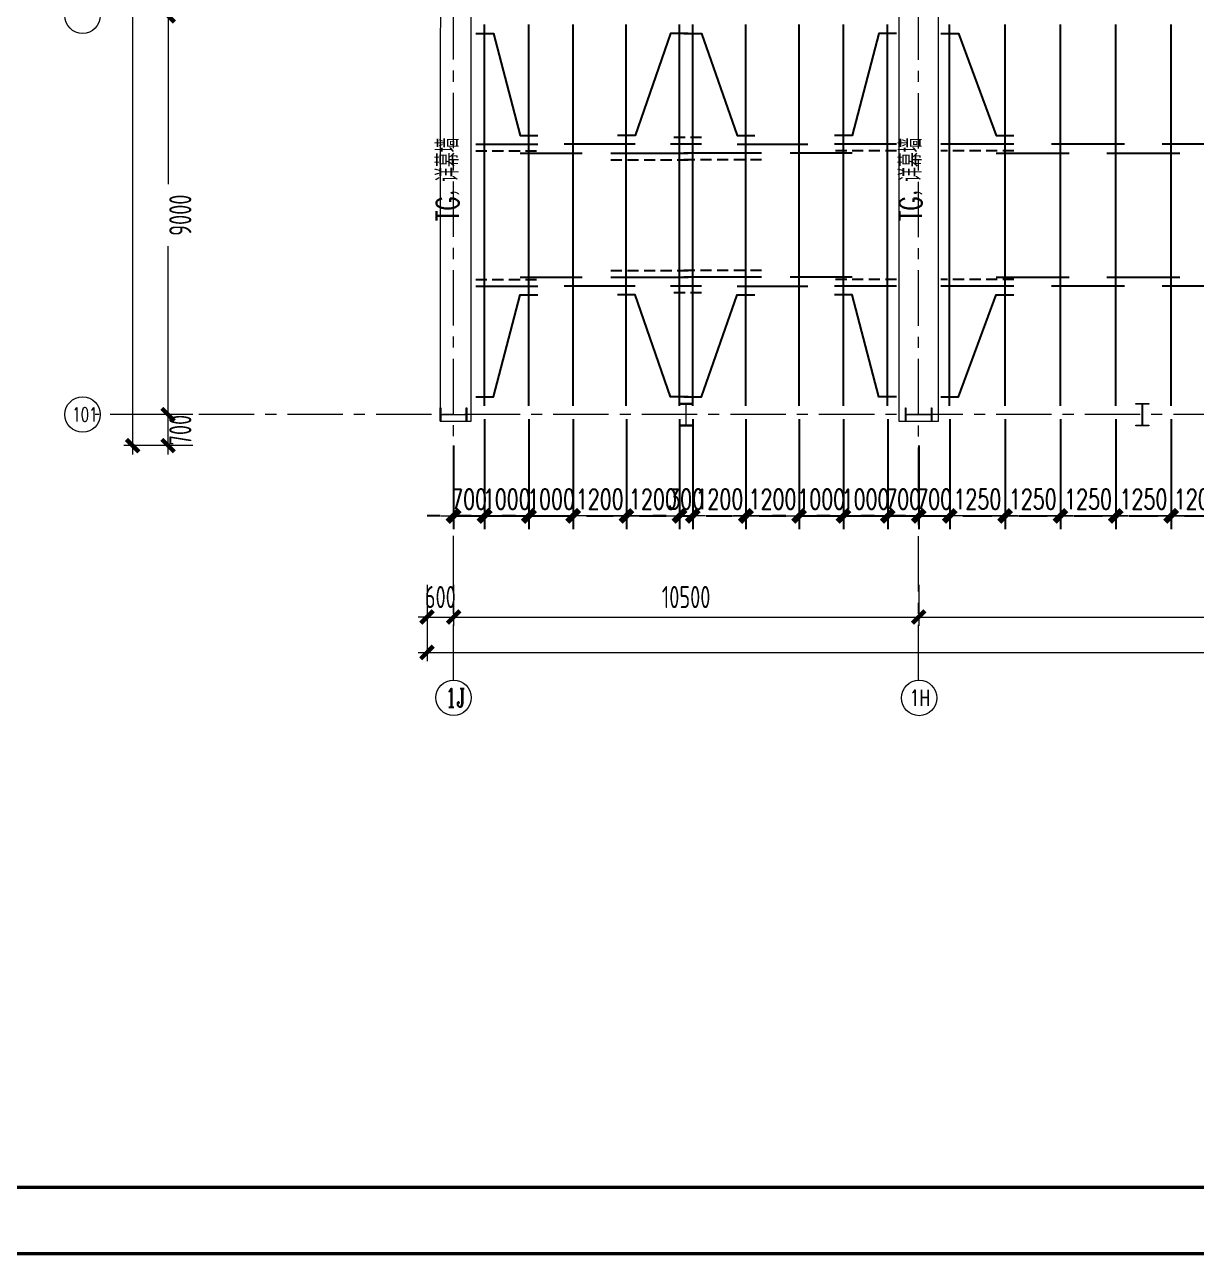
# Model space of a CAD drawing. Extents: x -1201378 to 2367219, y -619313 to 244905.
# Drawn here: x 2181457 to 2207912, y 118680 to 146452 of the extents above; entities that cross this region are included whole.
import ezdxf
from ezdxf.enums import TextEntityAlignment as Align

# ---------------------------------------------------------------- set-up
doc = ezdxf.new("R2010")
doc.units = 0
doc.header["$LTSCALE"] = 1000
doc.linetypes.add('CENTER', pattern=[2, 1.25, -0.25, 0.25, -0.25])
doc.linetypes.add('DASHED', pattern=[0.75, 0.5, -0.25])
doc.layers.get('0').update_dxf_attribs({"linetype": 'CONTINUOUS'})
doc.layers.get('Defpoints').update_dxf_attribs({"linetype": 'CONTINUOUS'})
doc.layers.add('0-cxFrame', color=155, linetype='CONTINUOUS')
doc.layers.add('S-SHAPE', color=51, linetype='CONTINUOUS')
for name, color, linetype, lineweight in [('0-cxText', 131, 'CONTINUOUS', 25), ('S-axis', 111, 'CONTINUOUS', 0), ('S-col', 2, 'CONTINUOUS', 0), ('S-dim', 81, 'CONTINUOUS', 0), ('S-dote', 5, 'CENTER', 0), ('THIN', 7, 'CONTINUOUS', 0), ('梁', 4, 'CONTINUOUS', 18)]:
    doc.layers.add(name, color=color, linetype=linetype, lineweight=lineweight)
doc.styles.add('_TCH_AXIS', font='COMPLEX', dxfattribs={"bigfont": 'GBCBIG'})
doc.styles.add('cx_tuming', font='simhei.ttf')
doc.styles.add('cx_tuqian1', font='')
doc.styles.add('SS1', font='tj-romans1.shx', dxfattribs={"width": 0.7, "bigfont": 'tj-hztxt1.shx'})
doc.styles.add('TSSD_Dimension', font='tssdeng.shx', dxfattribs={"width": 0.7, "bigfont": 'hztxt.shx'})
doc.styles.add('TSSD_Rein', font='tj-romans1.shx', dxfattribs={"width": 0.7, "bigfont": 'tj-hztxt.shx'})
doc.styles.add('黑体', font='simhei.ttf', dxfattribs={"width": 0.8})
doc.styles.get('cx_tuqian1').set_extended_font_data('SimSun')
doc.dimstyles.new('S-150-ARCHI', dxfattribs={"dimscale": 150, "dimtxt": 3, "dimasz": 2, "dimexe": 2, "dimexo": 2, "dimgap": 1, "dimtad": 1, "dimdec": 0, "dimzin": 0, "dimdsep": 46, "dimtxsty": 'SS1', "dimblk1": 'TT', "dimblk2": 'TT', "dimsah": 1, "dimcen": 1, "dimclrd": 256, "dimclre": 256, "dimclrt": 256, "dimadec": 0, "dimazin": 0, "dimtfac": 1, "dimtdec": 0, "dimtix": 1, "dimtmove": 2, "dimatfit": 0, "dimldrblk": 'TT', "dimfxl": 2, "dimtolj": 1, "dimtzin": 0, "dimarcsym": 0})
doc.dimstyles.new('TSSD_200_200', dxfattribs={"dimtxt": 500, "dimasz": 200, "dimexe": 200, "dimexo": 500, "dimgap": 200, "dimtad": 1, "dimdec": 0, "dimzin": 0, "dimdsep": 46, "dimtxsty": 'TSSD_Dimension', "dimblk": 'ARCHTICK', "dimcen": 0, "dimdle": 200, "dimclrt": 7, "dimadec": 0, "dimazin": 0, "dimtfac": 1, "dimtdec": 0, "dimtix": 1, "dimtmove": 2, "dimatfit": 3, "dimfxl": 1, "dimtolj": 1, "dimtzin": 0, "dimarcsym": 0})

# ---------------------------------------------------------------- blocks, each defined once
blk = doc.blocks.new('TK22.A0 L(Dragon)')
at = {"layer": '0-cxFrame', "color": 7, "const_width": 0.5}
blk.add_lwpolyline([(0, 0), (-1486, 0), (-1486, 841), (0, 841)], close=True, dxfattribs=at)
at = {"layer": '0-cxFrame', "const_width": 0.5}
blk.add_lwpolyline([(-80, 10), (-1466, 10), (-1466, 831), (-80, 831)], close=True, dxfattribs=at)
at = {"style": '黑体', "flags": 4}
blk.add_attdef('图幅', text='', height=3.3, dxfattribs=at).set_placement((-40, 3), align=Align.RIGHT)
at = {"layer": '0-cxText', "flags": 4}
for tag, height, style, p in [('建设单位', 3.5, 'cx_tuming', (-45, 240)), ('项目名称', 3.5, 'cx_tuming', (-45, 210)), ('子项名称', 3.5, 'cx_tuming', (-45, 180)), ('工程编号', 3.3, 'cx_tuqian1', (-35, 165)), ('图名1', 3.5, 'cx_tuming', (-45, 87)), ('图名2', 3.5, 'cx_tuming', (-45, 79)), ('图名3', 3.5, 'cx_tuming', (-45, 71)), ('出图日期', 3.3, 'cx_tuqian1', (-39, 60)), ('专业', 3.3, 'cx_tuqian1', (-55, 52)), ('图号', 3.3, 'cx_tuqian1', (-55, 44)), ('版次', 3.3, 'cx_tuqian1', (-20, 44))]:
    blk.add_attdef(tag, text='', height=height, dxfattribs=dict(at, style=style)).set_placement(p, align=Align.MIDDLE)
at = {"layer": 'Defpoints', "color": 6, "flags": 4}
for tag, height, style, p in [('tufu', 3.3, '黑体', (-12, 12)), ('dwfname', 4, 'cx_tuqian1', (-80, 3))]:
    blk.add_attdef(tag, text='', height=height, dxfattribs=dict(at, style=style)).set_placement(p, align=Align.RIGHT)
blk = doc.blocks.new('_FZH')
at = {"layer": 'S-col'}
blk.add_lwpolyline([(-0.375, -0.188), (-0.375, 0.187), (-0.36, 0.187), (-0.36, 0.005), (0.36, 0.005), (0.36, 0.187), (0.375, 0.187), (0.375, -0.188), (0.36, -0.188), (0.36, -0.005), (-0.36, -0.005), (-0.36, -0.188)], close=True, dxfattribs=at)
blk = doc.blocks.new('w4234324')
at = {"layer": 'S-col', "xscale": 800.0000000000005, "yscale": 800.0000000000005, "zscale": 800.0000000000005}
for p in [(-253954, 741820), (-243454, 741820)]:
    blk.add_blockref('_FZH', p, dxfattribs=at)
blk = doc.blocks.new('_ArchTick')
at = {"color": 0, "linetype": 'ByBlock', "const_width": 0.5}
blk.add_lwpolyline([(-0.71, -0.71), (0.71, 0.71)], dxfattribs=at)
blk = doc.blocks.new('*D2981')
at = {"layer": 'Defpoints', "color": 0, "transparency": 16777216}
for p in [(-215303, 25027), (-214244, 25027), (-214244, 24327)]:
    blk.add_point(p, dxfattribs=at)
at = {"layer": 'S-axis', "color": 0, "lineweight": -2, "transparency": 16777216}
for p, q in [((-214744, 25027), (-215503, 25027)), ((-215303, 24127), (-215303, 25227)), ((-214744, 24327), (-215503, 24327))]:
    blk.add_line(p, q, dxfattribs=at)
at = {"layer": 'S-axis', "color": 0, "lineweight": -2, "transparency": 16777216, "xscale": 200, "yscale": 200, "zscale": 200}
for p, rotation in [((-215303, 25027), 90), ((-215303, 24327), 270)]:
    blk.add_blockref('_ArchTick', p, dxfattribs=dict(at, rotation=rotation))
at = {"layer": 'S-axis', "color": 7, "transparency": 16777216, "insert": (-215028, 24677), "char_height": 500, "attachment_point": 5, "rotation": 90, "style": 'TSSD_Dimension'}
blk.add_mtext('\\A1;700', dxfattribs=at)
blk = doc.blocks.new('*D2982')
at = {"layer": 'Defpoints', "color": 0, "transparency": 16777216}
for p in [(-215303, 34027), (-214244, 34027), (-214244, 25027)]:
    blk.add_point(p, dxfattribs=at)
at = {"layer": 'S-axis', "color": 0, "lineweight": -2, "transparency": 16777216}
for p, q in [((-215303, 34227), (-215303, 30225)), ((-214744, 34027), (-215503, 34027)), ((-215303, 24827), (-215303, 28829)), ((-214744, 25027), (-215503, 25027))]:
    blk.add_line(p, q, dxfattribs=at)
at = {"layer": 'S-axis', "color": 0, "lineweight": -2, "transparency": 16777216, "xscale": 200, "yscale": 200, "zscale": 200}
for p, rotation in [((-215303, 34027), 90), ((-215303, 25027), 270)]:
    blk.add_blockref('_ArchTick', p, dxfattribs=dict(at, rotation=rotation))
at = {"layer": 'S-axis', "color": 7, "transparency": 16777216, "insert": (-215028, 29527), "char_height": 500, "attachment_point": 5, "rotation": 90, "style": 'TSSD_Dimension'}
blk.add_mtext('\\A1;9000', dxfattribs=at)
blk = doc.blocks.new('*D3020')
at = {"layer": 'Defpoints', "color": 0, "transparency": 16777216}
for p in [(-216103, 115727), (-214344, 115727), (-214344, 24327)]:
    blk.add_point(p, dxfattribs=at)
at = {"layer": 'S-axis', "color": 0, "lineweight": -2, "transparency": 16777216}
for p, q in [((-216103, 115927), (-216103, 70833)), ((-214844, 115727), (-216303, 115727)), ((-216103, 24127), (-216103, 69221)), ((-214844, 24327), (-216303, 24327))]:
    blk.add_line(p, q, dxfattribs=at)
at = {"layer": 'S-axis', "color": 0, "lineweight": -2, "transparency": 16777216, "xscale": 200, "yscale": 200, "zscale": 200}
for p, rotation in [((-216103, 115727), 90), ((-216103, 24327), 270)]:
    blk.add_blockref('_ArchTick', p, dxfattribs=dict(at, rotation=rotation))
at = {"layer": 'S-axis', "color": 7, "transparency": 16777216, "insert": (-215828, 70027), "char_height": 500, "attachment_point": 5, "rotation": 90, "style": 'TSSD_Dimension'}
blk.add_mtext('\\A1;91400', dxfattribs=at)
blk = doc.blocks.new('*D3022')
at = {"layer": 'Defpoints', "color": 0, "transparency": 16777216}
for p in [(-209458, 21687), (-208858, 21687), (-208858, 20460)]:
    blk.add_point(p, dxfattribs=at)
at = {"layer": 'S-axis', "color": 0, "lineweight": -2, "transparency": 16777216}
for p, q in [((-209458, 21187), (-209458, 20260)), ((-208858, 21187), (-208858, 20260)), ((-209458, 20460), (-209658, 20460)), ((-209458, 20460), (-208858, 20460)), ((-208858, 20460), (-208658, 20460))]:
    blk.add_line(p, q, dxfattribs=at)
at = {"layer": 'S-axis', "color": 0, "lineweight": -2, "transparency": 16777216, "xscale": 200, "yscale": 200, "zscale": 200}
blk.add_blockref('_ArchTick', (-209458, 20460), dxfattribs=at)
at = {"layer": 'S-axis', "color": 0, "lineweight": -2, "transparency": 16777216, "xscale": 200, "yscale": 200, "zscale": 200, "rotation": 180}
blk.add_blockref('_ArchTick', (-208858, 20460), dxfattribs=at)
at = {"layer": 'S-axis', "color": 7, "transparency": 16777216, "insert": (-209158, 20910), "char_height": 500, "attachment_point": 5, "style": 'TSSD_Dimension'}
blk.add_mtext('\\A1;600', dxfattribs=at)
blk = doc.blocks.new('*D3023')
at = {"layer": 'Defpoints', "color": 0, "transparency": 16777216}
for p in [(-208858, 21687), (-198358, 21687), (-198358, 20460)]:
    blk.add_point(p, dxfattribs=at)
at = {"layer": 'S-axis', "color": 0, "lineweight": -2, "transparency": 16777216}
for p, q in [((-208858, 21187), (-208858, 20260)), ((-198358, 21187), (-198358, 20260)), ((-209058, 20460), (-198158, 20460))]:
    blk.add_line(p, q, dxfattribs=at)
at = {"layer": 'S-axis', "color": 0, "lineweight": -2, "transparency": 16777216, "xscale": 200, "yscale": 200, "zscale": 200, "rotation": 180}
blk.add_blockref('_ArchTick', (-208858, 20460), dxfattribs=at)
at = {"layer": 'S-axis', "color": 0, "lineweight": -2, "transparency": 16777216, "xscale": 200, "yscale": 200, "zscale": 200}
blk.add_blockref('_ArchTick', (-198358, 20460), dxfattribs=at)
at = {"layer": 'S-axis', "color": 7, "transparency": 16777216, "insert": (-203608, 20910), "char_height": 500, "attachment_point": 5, "style": 'TSSD_Dimension'}
blk.add_mtext('\\A1;10500', dxfattribs=at)
blk = doc.blocks.new('*D3024')
at = {"layer": 'Defpoints', "color": 0, "transparency": 16777216}
for p in [(-198358, 21687), (-181858, 21687), (-181858, 20460)]:
    blk.add_point(p, dxfattribs=at)
at = {"layer": 'S-axis', "color": 0, "lineweight": -2, "transparency": 16777216}
for p, q in [((-198358, 21187), (-198358, 20260)), ((-181858, 21187), (-181858, 20260)), ((-198558, 20460), (-181658, 20460))]:
    blk.add_line(p, q, dxfattribs=at)
at = {"layer": 'S-axis', "color": 0, "lineweight": -2, "transparency": 16777216, "xscale": 200, "yscale": 200, "zscale": 200, "rotation": 180}
blk.add_blockref('_ArchTick', (-198358, 20460), dxfattribs=at)
at = {"layer": 'S-axis', "color": 0, "lineweight": -2, "transparency": 16777216, "xscale": 200, "yscale": 200, "zscale": 200}
blk.add_blockref('_ArchTick', (-181858, 20460), dxfattribs=at)
at = {"layer": 'S-axis', "color": 7, "transparency": 16777216, "insert": (-190108, 20910), "char_height": 500, "attachment_point": 5, "style": 'TSSD_Dimension'}
blk.add_mtext('\\A1;16500', dxfattribs=at)
blk = doc.blocks.new('*D3034')
at = {"layer": 'Defpoints', "color": 0, "transparency": 16777216}
for p in [(-209458, 21587), (-82958, 21587), (-82958, 19660)]:
    blk.add_point(p, dxfattribs=at)
at = {"layer": 'S-axis', "color": 0, "lineweight": -2, "transparency": 16777216}
for p, q in [((-209458, 21087), (-209458, 19460)), ((-82958, 21087), (-82958, 19460)), ((-209658, 19660), (-82758, 19660))]:
    blk.add_line(p, q, dxfattribs=at)
at = {"layer": 'S-axis', "color": 0, "lineweight": -2, "transparency": 16777216, "xscale": 200, "yscale": 200, "zscale": 200, "rotation": 180}
blk.add_blockref('_ArchTick', (-209458, 19660), dxfattribs=at)
at = {"layer": 'S-axis', "color": 0, "lineweight": -2, "transparency": 16777216, "xscale": 200, "yscale": 200, "zscale": 200}
blk.add_blockref('_ArchTick', (-82958, 19660), dxfattribs=at)
at = {"layer": 'S-axis', "color": 7, "transparency": 16777216, "insert": (-146208, 20110), "char_height": 500, "attachment_point": 5, "style": 'TSSD_Dimension'}
blk.add_mtext('\\A1;126500', dxfattribs=at)
blk = doc.blocks.new('TT')
blk.add_line((-0.969, 0), (0.969, 0))
at = {"const_width": 0.45}
blk.add_lwpolyline([(-0.442, -0.442), (0.442, 0.442)], dxfattribs=at)
blk = doc.blocks.new('*D3810')
at = {"layer": 'Defpoints', "color": 0, "transparency": 16777216}
for p in [(2191842, 137852), (2191142, 137252), (2191842, 135366)]:
    blk.add_point(p, dxfattribs=at)
at = {"layer": 'S-dim', "lineweight": -2, "transparency": 16777216}
for p, q in [((2191842, 137552), (2191842, 135066)), ((2191142, 136952), (2191142, 135066)), ((2190842, 135366), (2190542, 135366)), ((2191142, 135366), (2191842, 135366)), ((2192142, 135366), (2192442, 135366))]:
    blk.add_line(p, q, dxfattribs=at)
at = {"layer": 'S-dim', "lineweight": -2, "transparency": 16777216, "xscale": 300, "yscale": 300, "zscale": 300}
blk.add_blockref('TT', (2191142, 135366), dxfattribs=at)
at = {"layer": 'S-dim', "lineweight": -2, "transparency": 16777216, "xscale": 300, "yscale": 300, "zscale": 300, "rotation": 180}
blk.add_blockref('TT', (2191842, 135366), dxfattribs=at)
at = {"layer": 'S-dim', "transparency": 16777216, "insert": (2191492, 135741), "char_height": 450, "attachment_point": 5, "style": 'SS1'}
blk.add_mtext('\\A1;700', dxfattribs=at)
blk = doc.blocks.new('*D3811')
at = {"layer": 'Defpoints', "color": 0, "transparency": 16777216}
for p in [(2191842, 137852), (2192842, 137852), (2192842, 135366)]:
    blk.add_point(p, dxfattribs=at)
at = {"layer": 'S-dim', "lineweight": -2, "transparency": 16777216}
for p, q in [((2191842, 137552), (2191842, 135066)), ((2192842, 137552), (2192842, 135066)), ((2191542, 135366), (2191242, 135366)), ((2191842, 135366), (2192842, 135366)), ((2193142, 135366), (2193442, 135366))]:
    blk.add_line(p, q, dxfattribs=at)
at = {"layer": 'S-dim', "lineweight": -2, "transparency": 16777216, "xscale": 300, "yscale": 300, "zscale": 300}
blk.add_blockref('TT', (2191842, 135366), dxfattribs=at)
at = {"layer": 'S-dim', "lineweight": -2, "transparency": 16777216, "xscale": 300, "yscale": 300, "zscale": 300, "rotation": 180}
blk.add_blockref('TT', (2192842, 135366), dxfattribs=at)
at = {"layer": 'S-dim', "transparency": 16777216, "insert": (2192342, 135741), "char_height": 450, "attachment_point": 5, "style": 'SS1'}
blk.add_mtext('\\A1;1000', dxfattribs=at)
blk = doc.blocks.new('*D3812')
at = {"layer": 'Defpoints', "color": 0, "transparency": 16777216}
for p in [(2192842, 137852), (2193842, 137852), (2193842, 135366)]:
    blk.add_point(p, dxfattribs=at)
at = {"layer": 'S-dim', "lineweight": -2, "transparency": 16777216}
for p, q in [((2192842, 137552), (2192842, 135066)), ((2193842, 137552), (2193842, 135066)), ((2192542, 135366), (2192242, 135366)), ((2192842, 135366), (2193842, 135366)), ((2194142, 135366), (2194442, 135366))]:
    blk.add_line(p, q, dxfattribs=at)
at = {"layer": 'S-dim', "lineweight": -2, "transparency": 16777216, "xscale": 300, "yscale": 300, "zscale": 300}
blk.add_blockref('TT', (2192842, 135366), dxfattribs=at)
at = {"layer": 'S-dim', "lineweight": -2, "transparency": 16777216, "xscale": 300, "yscale": 300, "zscale": 300, "rotation": 180}
blk.add_blockref('TT', (2193842, 135366), dxfattribs=at)
at = {"layer": 'S-dim', "transparency": 16777216, "insert": (2193342, 135741), "char_height": 450, "attachment_point": 5, "style": 'SS1'}
blk.add_mtext('\\A1;1000', dxfattribs=at)
blk = doc.blocks.new('*D3813')
at = {"layer": 'Defpoints', "color": 0, "transparency": 16777216}
for p in [(2193842, 137852), (2195042, 137852), (2195042, 135366)]:
    blk.add_point(p, dxfattribs=at)
at = {"layer": 'S-dim', "lineweight": -2, "transparency": 16777216}
for p, q in [((2193842, 137552), (2193842, 135066)), ((2195042, 137552), (2195042, 135066)), ((2194142, 135366), (2194742, 135366))]:
    blk.add_line(p, q, dxfattribs=at)
at = {"layer": 'S-dim', "lineweight": -2, "transparency": 16777216, "xscale": 300, "yscale": 300, "zscale": 300, "rotation": 180}
blk.add_blockref('TT', (2193842, 135366), dxfattribs=at)
at = {"layer": 'S-dim', "lineweight": -2, "transparency": 16777216, "xscale": 300, "yscale": 300, "zscale": 300}
blk.add_blockref('TT', (2195042, 135366), dxfattribs=at)
at = {"layer": 'S-dim', "transparency": 16777216, "insert": (2194442, 135741), "char_height": 450, "attachment_point": 5, "style": 'SS1'}
blk.add_mtext('\\A1;1200', dxfattribs=at)
blk = doc.blocks.new('*D3814')
at = {"layer": 'Defpoints', "color": 0, "transparency": 16777216}
for p in [(2195042, 137852), (2196242, 137852), (2196242, 135366)]:
    blk.add_point(p, dxfattribs=at)
at = {"layer": 'S-dim', "lineweight": -2, "transparency": 16777216}
for p, q in [((2195042, 137552), (2195042, 135066)), ((2196242, 137552), (2196242, 135066)), ((2195342, 135366), (2195942, 135366))]:
    blk.add_line(p, q, dxfattribs=at)
at = {"layer": 'S-dim', "lineweight": -2, "transparency": 16777216, "xscale": 300, "yscale": 300, "zscale": 300, "rotation": 180}
blk.add_blockref('TT', (2195042, 135366), dxfattribs=at)
at = {"layer": 'S-dim', "lineweight": -2, "transparency": 16777216, "xscale": 300, "yscale": 300, "zscale": 300}
blk.add_blockref('TT', (2196242, 135366), dxfattribs=at)
at = {"layer": 'S-dim', "transparency": 16777216, "insert": (2195642, 135741), "char_height": 450, "attachment_point": 5, "style": 'SS1'}
blk.add_mtext('\\A1;1200', dxfattribs=at)
blk = doc.blocks.new('*D3815')
at = {"layer": 'Defpoints', "color": 0, "transparency": 16777216}
for p in [(2196242, 137852), (2196542, 137852), (2196542, 135366)]:
    blk.add_point(p, dxfattribs=at)
at = {"layer": 'S-dim', "lineweight": -2, "transparency": 16777216}
for p, q in [((2196242, 137552), (2196242, 135066)), ((2196542, 137552), (2196542, 135066)), ((2195942, 135366), (2195642, 135366)), ((2196242, 135366), (2196542, 135366)), ((2196842, 135366), (2197142, 135366))]:
    blk.add_line(p, q, dxfattribs=at)
at = {"layer": 'S-dim', "lineweight": -2, "transparency": 16777216, "xscale": 300, "yscale": 300, "zscale": 300}
blk.add_blockref('TT', (2196242, 135366), dxfattribs=at)
at = {"layer": 'S-dim', "lineweight": -2, "transparency": 16777216, "xscale": 300, "yscale": 300, "zscale": 300, "rotation": 180}
blk.add_blockref('TT', (2196542, 135366), dxfattribs=at)
at = {"layer": 'S-dim', "transparency": 16777216, "insert": (2196392, 135741), "char_height": 450, "attachment_point": 5, "style": 'SS1'}
blk.add_mtext('\\A1;300', dxfattribs=at)
blk = doc.blocks.new('*D3816')
at = {"layer": 'Defpoints', "color": 0, "transparency": 16777216}
for p in [(2196542, 137852), (2197742, 137852), (2197742, 135366)]:
    blk.add_point(p, dxfattribs=at)
at = {"layer": 'S-dim', "lineweight": -2, "transparency": 16777216}
for p, q in [((2196542, 137552), (2196542, 135066)), ((2197742, 137552), (2197742, 135066)), ((2196842, 135366), (2197442, 135366))]:
    blk.add_line(p, q, dxfattribs=at)
at = {"layer": 'S-dim', "lineweight": -2, "transparency": 16777216, "xscale": 300, "yscale": 300, "zscale": 300, "rotation": 180}
blk.add_blockref('TT', (2196542, 135366), dxfattribs=at)
at = {"layer": 'S-dim', "lineweight": -2, "transparency": 16777216, "xscale": 300, "yscale": 300, "zscale": 300}
blk.add_blockref('TT', (2197742, 135366), dxfattribs=at)
at = {"layer": 'S-dim', "transparency": 16777216, "insert": (2197142, 135741), "char_height": 450, "attachment_point": 5, "style": 'SS1'}
blk.add_mtext('\\A1;1200', dxfattribs=at)
blk = doc.blocks.new('*D3817')
at = {"layer": 'Defpoints', "color": 0, "transparency": 16777216}
for p in [(2197742, 137852), (2198942, 137852), (2198942, 135366)]:
    blk.add_point(p, dxfattribs=at)
at = {"layer": 'S-dim', "lineweight": -2, "transparency": 16777216}
for p, q in [((2197742, 137552), (2197742, 135066)), ((2198942, 137552), (2198942, 135066)), ((2198042, 135366), (2198642, 135366))]:
    blk.add_line(p, q, dxfattribs=at)
at = {"layer": 'S-dim', "lineweight": -2, "transparency": 16777216, "xscale": 300, "yscale": 300, "zscale": 300, "rotation": 180}
blk.add_blockref('TT', (2197742, 135366), dxfattribs=at)
at = {"layer": 'S-dim', "lineweight": -2, "transparency": 16777216, "xscale": 300, "yscale": 300, "zscale": 300}
blk.add_blockref('TT', (2198942, 135366), dxfattribs=at)
at = {"layer": 'S-dim', "transparency": 16777216, "insert": (2198342, 135741), "char_height": 450, "attachment_point": 5, "style": 'SS1'}
blk.add_mtext('\\A1;1200', dxfattribs=at)
blk = doc.blocks.new('*D3818')
at = {"layer": 'Defpoints', "color": 0, "transparency": 16777216}
for p in [(2198942, 137852), (2199942, 137852), (2199942, 135366)]:
    blk.add_point(p, dxfattribs=at)
at = {"layer": 'S-dim', "lineweight": -2, "transparency": 16777216}
for p, q in [((2198942, 137552), (2198942, 135066)), ((2199942, 137552), (2199942, 135066)), ((2198642, 135366), (2198342, 135366)), ((2198942, 135366), (2199942, 135366)), ((2200242, 135366), (2200542, 135366))]:
    blk.add_line(p, q, dxfattribs=at)
at = {"layer": 'S-dim', "lineweight": -2, "transparency": 16777216, "xscale": 300, "yscale": 300, "zscale": 300}
blk.add_blockref('TT', (2198942, 135366), dxfattribs=at)
at = {"layer": 'S-dim', "lineweight": -2, "transparency": 16777216, "xscale": 300, "yscale": 300, "zscale": 300, "rotation": 180}
blk.add_blockref('TT', (2199942, 135366), dxfattribs=at)
at = {"layer": 'S-dim', "transparency": 16777216, "insert": (2199442, 135741), "char_height": 450, "attachment_point": 5, "style": 'SS1'}
blk.add_mtext('\\A1;1000', dxfattribs=at)
blk = doc.blocks.new('*D3819')
at = {"layer": 'Defpoints', "color": 0, "transparency": 16777216}
for p in [(2199942, 137852), (2200942, 137852), (2200942, 135366)]:
    blk.add_point(p, dxfattribs=at)
at = {"layer": 'S-dim', "lineweight": -2, "transparency": 16777216}
for p, q in [((2199942, 137552), (2199942, 135066)), ((2200942, 137552), (2200942, 135066)), ((2199642, 135366), (2199342, 135366)), ((2199942, 135366), (2200942, 135366)), ((2201242, 135366), (2201542, 135366))]:
    blk.add_line(p, q, dxfattribs=at)
at = {"layer": 'S-dim', "lineweight": -2, "transparency": 16777216, "xscale": 300, "yscale": 300, "zscale": 300}
blk.add_blockref('TT', (2199942, 135366), dxfattribs=at)
at = {"layer": 'S-dim', "lineweight": -2, "transparency": 16777216, "xscale": 300, "yscale": 300, "zscale": 300, "rotation": 180}
blk.add_blockref('TT', (2200942, 135366), dxfattribs=at)
at = {"layer": 'S-dim', "transparency": 16777216, "insert": (2200442, 135741), "char_height": 450, "attachment_point": 5, "style": 'SS1'}
blk.add_mtext('\\A1;1000', dxfattribs=at)
blk = doc.blocks.new('*D3820')
at = {"layer": 'Defpoints', "color": 0, "transparency": 16777216}
for p in [(2200942, 137852), (2201642, 137252), (2201642, 135366)]:
    blk.add_point(p, dxfattribs=at)
at = {"layer": 'S-dim', "lineweight": -2, "transparency": 16777216}
for p, q in [((2200942, 137552), (2200942, 135066)), ((2201642, 136952), (2201642, 135066)), ((2200642, 135366), (2200342, 135366)), ((2200942, 135366), (2201642, 135366)), ((2201942, 135366), (2202242, 135366))]:
    blk.add_line(p, q, dxfattribs=at)
at = {"layer": 'S-dim', "lineweight": -2, "transparency": 16777216, "xscale": 300, "yscale": 300, "zscale": 300}
blk.add_blockref('TT', (2200942, 135366), dxfattribs=at)
at = {"layer": 'S-dim', "lineweight": -2, "transparency": 16777216, "xscale": 300, "yscale": 300, "zscale": 300, "rotation": 180}
blk.add_blockref('TT', (2201642, 135366), dxfattribs=at)
at = {"layer": 'S-dim', "transparency": 16777216, "insert": (2201292, 135741), "char_height": 450, "attachment_point": 5, "style": 'SS1'}
blk.add_mtext('\\A1;700', dxfattribs=at)
blk = doc.blocks.new('*D5349')
at = {"layer": 'Defpoints', "color": 0, "transparency": 16777216}
for p in [(2202342, 137852), (2201642, 137252), (2202342, 135366)]:
    blk.add_point(p, dxfattribs=at)
at = {"layer": 'S-dim', "lineweight": -2, "transparency": 16777216}
for p, q in [((2202342, 137552), (2202342, 135066)), ((2201642, 136952), (2201642, 135066)), ((2201342, 135366), (2201042, 135366)), ((2201642, 135366), (2202342, 135366)), ((2202642, 135366), (2202942, 135366))]:
    blk.add_line(p, q, dxfattribs=at)
at = {"layer": 'S-dim', "lineweight": -2, "transparency": 16777216, "xscale": 300, "yscale": 300, "zscale": 300}
blk.add_blockref('TT', (2201642, 135366), dxfattribs=at)
at = {"layer": 'S-dim', "lineweight": -2, "transparency": 16777216, "xscale": 300, "yscale": 300, "zscale": 300, "rotation": 180}
blk.add_blockref('TT', (2202342, 135366), dxfattribs=at)
at = {"layer": 'S-dim', "transparency": 16777216, "insert": (2201992, 135741), "char_height": 450, "attachment_point": 5, "style": 'SS1'}
blk.add_mtext('\\A1;700', dxfattribs=at)
blk = doc.blocks.new('*D5350')
at = {"layer": 'Defpoints', "color": 0, "transparency": 16777216}
for p in [(2202342, 137852), (2203592, 137852), (2203592, 135366)]:
    blk.add_point(p, dxfattribs=at)
at = {"layer": 'S-dim', "lineweight": -2, "transparency": 16777216}
for p, q in [((2202342, 137552), (2202342, 135066)), ((2203592, 137552), (2203592, 135066)), ((2202642, 135366), (2203292, 135366))]:
    blk.add_line(p, q, dxfattribs=at)
at = {"layer": 'S-dim', "lineweight": -2, "transparency": 16777216, "xscale": 300, "yscale": 300, "zscale": 300, "rotation": 180}
blk.add_blockref('TT', (2202342, 135366), dxfattribs=at)
at = {"layer": 'S-dim', "lineweight": -2, "transparency": 16777216, "xscale": 300, "yscale": 300, "zscale": 300}
blk.add_blockref('TT', (2203592, 135366), dxfattribs=at)
at = {"layer": 'S-dim', "transparency": 16777216, "insert": (2202967, 135741), "char_height": 450, "attachment_point": 5, "style": 'SS1'}
blk.add_mtext('\\A1;1250', dxfattribs=at)
blk = doc.blocks.new('*D5351')
at = {"layer": 'Defpoints', "color": 0, "transparency": 16777216}
for p in [(2203592, 137852), (2204842, 137852), (2204842, 135366)]:
    blk.add_point(p, dxfattribs=at)
at = {"layer": 'S-dim', "lineweight": -2, "transparency": 16777216}
for p, q in [((2203592, 137552), (2203592, 135066)), ((2204842, 137552), (2204842, 135066)), ((2203892, 135366), (2204542, 135366))]:
    blk.add_line(p, q, dxfattribs=at)
at = {"layer": 'S-dim', "lineweight": -2, "transparency": 16777216, "xscale": 300, "yscale": 300, "zscale": 300, "rotation": 180}
blk.add_blockref('TT', (2203592, 135366), dxfattribs=at)
at = {"layer": 'S-dim', "lineweight": -2, "transparency": 16777216, "xscale": 300, "yscale": 300, "zscale": 300}
blk.add_blockref('TT', (2204842, 135366), dxfattribs=at)
at = {"layer": 'S-dim', "transparency": 16777216, "insert": (2204217, 135741), "char_height": 450, "attachment_point": 5, "style": 'SS1'}
blk.add_mtext('\\A1;1250', dxfattribs=at)
blk = doc.blocks.new('*D5352')
at = {"layer": 'Defpoints', "color": 0, "transparency": 16777216}
for p in [(2204842, 137852), (2206092, 137852), (2206092, 135366)]:
    blk.add_point(p, dxfattribs=at)
at = {"layer": 'S-dim', "lineweight": -2, "transparency": 16777216}
for p, q in [((2204842, 137552), (2204842, 135066)), ((2206092, 137552), (2206092, 135066)), ((2205142, 135366), (2205792, 135366))]:
    blk.add_line(p, q, dxfattribs=at)
at = {"layer": 'S-dim', "lineweight": -2, "transparency": 16777216, "xscale": 300, "yscale": 300, "zscale": 300, "rotation": 180}
blk.add_blockref('TT', (2204842, 135366), dxfattribs=at)
at = {"layer": 'S-dim', "lineweight": -2, "transparency": 16777216, "xscale": 300, "yscale": 300, "zscale": 300}
blk.add_blockref('TT', (2206092, 135366), dxfattribs=at)
at = {"layer": 'S-dim', "transparency": 16777216, "insert": (2205467, 135741), "char_height": 450, "attachment_point": 5, "style": 'SS1'}
blk.add_mtext('\\A1;1250', dxfattribs=at)
blk = doc.blocks.new('*D5353')
at = {"layer": 'Defpoints', "color": 0, "transparency": 16777216}
for p in [(2206092, 137852), (2207342, 137852), (2207342, 135366)]:
    blk.add_point(p, dxfattribs=at)
at = {"layer": 'S-dim', "lineweight": -2, "transparency": 16777216}
for p, q in [((2206092, 137552), (2206092, 135066)), ((2207342, 137552), (2207342, 135066)), ((2206392, 135366), (2207042, 135366))]:
    blk.add_line(p, q, dxfattribs=at)
at = {"layer": 'S-dim', "lineweight": -2, "transparency": 16777216, "xscale": 300, "yscale": 300, "zscale": 300, "rotation": 180}
blk.add_blockref('TT', (2206092, 135366), dxfattribs=at)
at = {"layer": 'S-dim', "lineweight": -2, "transparency": 16777216, "xscale": 300, "yscale": 300, "zscale": 300}
blk.add_blockref('TT', (2207342, 135366), dxfattribs=at)
at = {"layer": 'S-dim', "transparency": 16777216, "insert": (2206717, 135741), "char_height": 450, "attachment_point": 5, "style": 'SS1'}
blk.add_mtext('\\A1;1250', dxfattribs=at)
blk = doc.blocks.new('*D5354')
at = {"layer": 'Defpoints', "color": 0, "transparency": 16777216}
for p in [(2207342, 137852), (2208542, 137852), (2208542, 135366)]:
    blk.add_point(p, dxfattribs=at)
at = {"layer": 'S-dim', "lineweight": -2, "transparency": 16777216}
for p, q in [((2207342, 137552), (2207342, 135066)), ((2208542, 137552), (2208542, 135066)), ((2207642, 135366), (2208242, 135366))]:
    blk.add_line(p, q, dxfattribs=at)
at = {"layer": 'S-dim', "lineweight": -2, "transparency": 16777216, "xscale": 300, "yscale": 300, "zscale": 300, "rotation": 180}
blk.add_blockref('TT', (2207342, 135366), dxfattribs=at)
at = {"layer": 'S-dim', "lineweight": -2, "transparency": 16777216, "xscale": 300, "yscale": 300, "zscale": 300}
blk.add_blockref('TT', (2208542, 135366), dxfattribs=at)
at = {"layer": 'S-dim', "transparency": 16777216, "insert": (2207942, 135741), "char_height": 450, "attachment_point": 5, "style": 'SS1'}
blk.add_mtext('\\A1;1200', dxfattribs=at)
blk = doc.blocks.new('1#轴网')
at = {"layer": 'S-axis'}
for centre in [(-217234.2, 34028.1), (-217234.2, 25028.1), (-208858.4, 18638.1), (-198347.9, 18633.1)]:
    blk.add_circle(centre, 400, dxfattribs=at)
at = {"layer": 'S-dote'}
for p, q in [((-208858.4, 19038.1), (-208858.4, 124694.3)), ((-198358.5, 19033), (-198358.5, 124689.3)), ((-99358.5, 25027), (-216950.7, 25027))]:
    blk.add_line(p, q, dxfattribs=at)
at = {"layer": 'S-axis', "style": '_TCH_AXIS', "width": 0.705882}
for s, height, p in [('101', 313.67, (-217466.1, 24871.3)), ('1J', 421.66, (-209042.7, 18427.3)), ('1H', 362.68, (-198561.2, 18451.8))]:
    blk.add_text(s, height=height, dxfattribs=at).set_placement(p)
at = {"layer": 'S-axis'}
for base, p1, p2, picture, middle in [((-216102.5, 115727), (-214344.3, 24327), (-214344.3, 115727), '*D3020', (-215827.5, 70027)), ((-215302.5, 34027), (-214244.3, 25027), (-214244.3, 34027), '*D2982', (-215027.5, 29527)), ((-215302.5, 25027), (-214244.3, 24327), (-214244.3, 25027), '*D2981', (-215027.5, 24677))]:
    dim = blk.add_linear_dim(base=base, p1=p1, p2=p2, angle=90, dimstyle='TSSD_200_200', dxfattribs=at)
    dim.commit()
    dim.dimension.update_dxf_attribs({"geometry": picture, "text_midpoint": middle, "dimtype": 161})
for p1, p2, distance, picture, middle in [((-209458.5, 21687), (-208858.4, 21687), -1226.7, '*D3022', (-209158.4, 20910.3)), ((-208858.4, 21687), (-198358.5, 21687), -1226.7, '*D3023', (-203608.4, 20910.3)), ((-198358.5, 21687), (-181858.5, 21687), -1226.7, '*D3024', (-190108.5, 20910.3)), ((-209458.5, 21587), (-82958.5, 21587), -1926.7, '*D3034', (-146208.5, 20110.3))]:
    dim = blk.add_aligned_dim(p1=p1, p2=p2, distance=distance, dimstyle='TSSD_200_200', dxfattribs=at)
    dim.commit()
    dim.dimension.update_dxf_attribs({"geometry": picture, "text_midpoint": middle})

msp = doc.modelspace()

# ---------------------------------------------------------------- linework, layer by layer
at = {"layer": 'S-col'}
for points in [[(2196241.5, 137401.8), (2196541.5, 137401.8), (2196541.5, 137413.8), (2196395.5, 137413.8), (2196395.5, 137889.8), (2196541.5, 137889.8), (2196541.5, 137901.8), (2196241.5, 137901.8), (2196241.5, 137889.8), (2196387.5, 137889.8), (2196387.5, 137413.8), (2196241.5, 137413.8)], [(2206841.5, 137401.8), (2206541.5, 137401.8), (2206541.5, 137413.8), (2206687.5, 137413.8), (2206687.5, 137889.8), (2206541.5, 137889.8), (2206541.5, 137901.8), (2206841.5, 137901.8), (2206841.5, 137889.8), (2206695.5, 137889.8), (2206695.5, 137413.8), (2206841.5, 137413.8)]]:
    msp.add_lwpolyline(points, close=True, dxfattribs=at)
at = {"layer": 'S-SHAPE'}
for p, q in [((2191841.6, 137851.8), (2191841.6, 146451.8)), ((2192841.6, 137851.8), (2192841.6, 146451.8)), ((2193841.6, 137851.8), (2193841.6, 146451.8)), ((2195041.6, 137851.8), (2195041.6, 146451.8)), ((2196241.6, 137851.8), (2196241.6, 146451.8)), ((2196541.6, 137851.8), (2196541.6, 146451.8)), ((2197741.6, 137851.8), (2197741.6, 146451.8)), ((2198941.6, 137851.8), (2198941.6, 146451.8)), ((2199941.6, 137851.8), (2199941.6, 146451.8)), ((2200941.6, 137851.8), (2200941.6, 146451.8)), ((2202341.5, 137851.8), (2202341.5, 146451.8)), ((2203591.5, 137851.8), (2203591.5, 146451.8)), ((2204841.5, 137851.8), (2204841.5, 146451.8)), ((2206091.5, 137851.8), (2206091.5, 146451.8)), ((2207341.5, 137851.8), (2207341.5, 146451.8)), ((2191641.6, 143751.8), (2193041.6, 143751.8)), ((2195241.6, 143751.8), (2193641.6, 143751.8)), ((2196741.6, 143751.8), (2196041.6, 143751.8)), ((2197541.6, 143751.8), (2199141.6, 143751.8)), ((2201141.6, 143751.8), (2199741.6, 143751.8)), ((2203791.5, 143751.8), (2202141.5, 143751.8)), ((2206291.5, 143751.8), (2204641.5, 143751.8)), ((2208741.5, 143751.8), (2207141.5, 143751.8)), ((2192641.6, 143551.8), (2194041.6, 143551.8)), ((2194691.6, 143551.8), (2196441.6, 143551.8)), ((2198091.6, 143551.8), (2196341.6, 143551.8)), ((2200141.6, 143551.8), (2198741.6, 143551.8)), ((2203391.5, 143551.8), (2205041.5, 143551.8)), ((2205891.5, 143551.8), (2207541.5, 143551.8)), ((2191641.6, 140551.8), (2193041.6, 140551.8)), ((2192641.6, 140751.8), (2194041.6, 140751.8)), ((2195241.6, 140551.8), (2193641.6, 140551.8)), ((2194691.6, 140751.8), (2196441.6, 140751.8)), ((2196741.6, 140551.8), (2196041.6, 140551.8)), ((2198091.6, 140751.8), (2196341.6, 140751.8)), ((2197541.6, 140551.8), (2199141.6, 140551.8)), ((2200141.6, 140751.8), (2198741.6, 140751.8)), ((2201141.6, 140551.8), (2199741.6, 140551.8)), ((2203791.5, 140551.8), (2202141.5, 140551.8)), ((2203391.5, 140751.8), (2205041.5, 140751.8)), ((2206291.5, 140551.8), (2204641.5, 140551.8)), ((2205891.5, 140751.8), (2207541.5, 140751.8)), ((2208741.5, 140551.8), (2207141.5, 140551.8))]:
    msp.add_line(p, q, dxfattribs=at)
at = {"layer": 'S-SHAPE', "linetype": 'DASHED', "ltscale": 0.5}
for p, q in [((2196741.6, 143901.8), (2196041.6, 143901.8)), ((2191641.6, 143601.8), (2193041.6, 143601.8)), ((2201141.6, 143601.8), (2199741.6, 143601.8)), ((2203791.5, 143601.8), (2202141.5, 143601.8)), ((2194691.6, 143401.8), (2196441.6, 143401.8)), ((2198091.6, 143401.8), (2196341.6, 143401.8)), ((2194691.6, 140901.8), (2196441.6, 140901.8)), ((2198091.6, 140901.8), (2196341.6, 140901.8)), ((2191641.6, 140701.8), (2193041.6, 140701.8)), ((2201141.6, 140701.8), (2199741.6, 140701.8)), ((2203791.5, 140701.8), (2202141.5, 140701.8)), ((2196741.6, 140401.8), (2196041.6, 140401.8))]:
    msp.add_line(p, q, dxfattribs=at)
at = {"layer": 'S-SHAPE'}
for points in [[(2191641.6, 146251.8), (2192041.6, 146251.8), (2192641.6, 143951.8), (2193041.6, 143951.8)], [(2196441.6, 146251.8), (2196041.6, 146251.8), (2195241.6, 143951.8), (2194841.6, 143951.8)], [(2196341.6, 146251.8), (2196741.6, 146251.8), (2197541.6, 143951.8), (2197941.6, 143951.8)], [(2201141.6, 146251.8), (2200741.6, 146251.8), (2200141.6, 143951.8), (2199741.6, 143951.8)], [(2202141.5, 146251.8), (2202541.5, 146251.8), (2203391.5, 143951.8), (2203791.5, 143951.8)], [(2191641.6, 138051.8), (2192041.6, 138051.8), (2192641.6, 140351.8), (2193041.6, 140351.8)], [(2196441.6, 138051.8), (2196041.6, 138051.8), (2195241.6, 140351.8), (2194841.6, 140351.8)], [(2196341.6, 138051.8), (2196741.6, 138051.8), (2197541.6, 140351.8), (2197941.6, 140351.8)], [(2201141.6, 138051.8), (2200741.6, 138051.8), (2200141.6, 140351.8), (2199741.6, 140351.8)], [(2202141.5, 138051.8), (2202541.5, 138051.8), (2203391.5, 140351.8), (2203791.5, 140351.8)]]:
    msp.add_lwpolyline(points, dxfattribs=at)
at = {"layer": '梁'}
for points in [[(2201191.5, 185039.5), (2201191.5, 137501.8), (2202091.5, 137501.8), (2202091.5, 187828.9)], [(2190846.9, 155258.7), (2190841.6, 137501.8), (2191541.5, 137501.8), (2191541.5, 155131.9)]]:
    msp.add_lwpolyline(points, dxfattribs=at)

# ---------------------------------------------------------------- block references
at = {"layer": '0-cxFrame', "xscale": 150, "yscale": 150, "zscale": 150}
msp.add_blockref('TK22.A0 L(Dragon)', (2367181.8, 118717.3), dxfattribs=at)
at = {"layer": 'S-axis'}
msp.add_blockref('1#轴网', (2400000, 112624.8), dxfattribs=at)
at = {"layer": 'S-col'}
msp.add_blockref('w4234324', (2445095.7, -604168.2), dxfattribs=at)

# ---------------------------------------------------------------- texts
at = {"layer": 'THIN', "style": 'TSSD_Rein', "width": 0.7}
for p in [(2191407.8, 142961), (2201861.8, 142961)]:
    msp.add_text('TG，详幕墙', height=500, rotation=90, dxfattribs=at).set_placement(p, align=Align.BOTTOM_CENTER)

# ---------------------------------------------------------------- dimensions: what is measured, and where the dimension line sits
at = {"layer": 'S-dim'}
for base, p1, p2, picture, middle in [((2191841.6, 135365.9), (2191141.6, 137251.8), (2191841.6, 137851.8), '*D3810', (2191491.6, 135740.9)), ((2192841.6, 135365.9), (2191841.6, 137851.8), (2192841.6, 137851.8), '*D3811', (2192341.6, 135740.9)), ((2193841.6, 135365.9), (2192841.6, 137851.8), (2193841.6, 137851.8), '*D3812', (2193341.6, 135740.9)), ((2195041.6, 135365.9), (2193841.6, 137851.8), (2195041.6, 137851.8), '*D3813', (2194441.6, 135740.9)), ((2196241.5, 135365.9), (2195041.6, 137851.8), (2196241.5, 137851.8), '*D3814', (2195641.5, 135740.9)), ((2196541.6, 135365.9), (2196241.5, 137851.8), (2196541.6, 137851.8), '*D3815', (2196391.5, 135740.9)), ((2197741.6, 135365.9), (2196541.6, 137851.8), (2197741.6, 137851.8), '*D3816', (2197141.6, 135740.9)), ((2198941.6, 135365.9), (2197741.6, 137851.8), (2198941.6, 137851.8), '*D3817', (2198341.6, 135740.9)), ((2199941.6, 135365.9), (2198941.6, 137851.8), (2199941.6, 137851.8), '*D3818', (2199441.6, 135740.9)), ((2200941.6, 135365.9), (2199941.6, 137851.8), (2200941.6, 137851.8), '*D3819', (2200441.6, 135740.9)), ((2201641.5, 135365.9), (2200941.6, 137851.8), (2201641.5, 137251.8), '*D3820', (2201291.5, 135740.9)), ((2202341.5, 135365.9), (2201641.5, 137251.8), (2202341.5, 137851.8), '*D5349', (2201991.5, 135740.9)), ((2203591.5, 135365.9), (2202341.5, 137851.8), (2203591.5, 137851.8), '*D5350', (2202966.5, 135740.9)), ((2204841.5, 135365.9), (2203591.5, 137851.8), (2204841.5, 137851.8), '*D5351', (2204216.5, 135740.9)), ((2206091.5, 135365.9), (2204841.5, 137851.8), (2206091.5, 137851.8), '*D5352', (2205466.5, 135740.9)), ((2207341.5, 135365.9), (2206091.5, 137851.8), (2207341.5, 137851.8), '*D5353', (2206716.5, 135740.9)), ((2208541.5, 135365.9), (2207341.5, 137851.8), (2208541.5, 137851.8), '*D5354', (2207941.5, 135740.9))]:
    dim = msp.add_linear_dim(base=base, p1=p1, p2=p2, dimstyle='S-150-ARCHI', dxfattribs=at)
    dim.commit()
    dim.dimension.update_dxf_attribs({"geometry": picture, "text_midpoint": middle})

doc.saveas('drawing.dxf')
